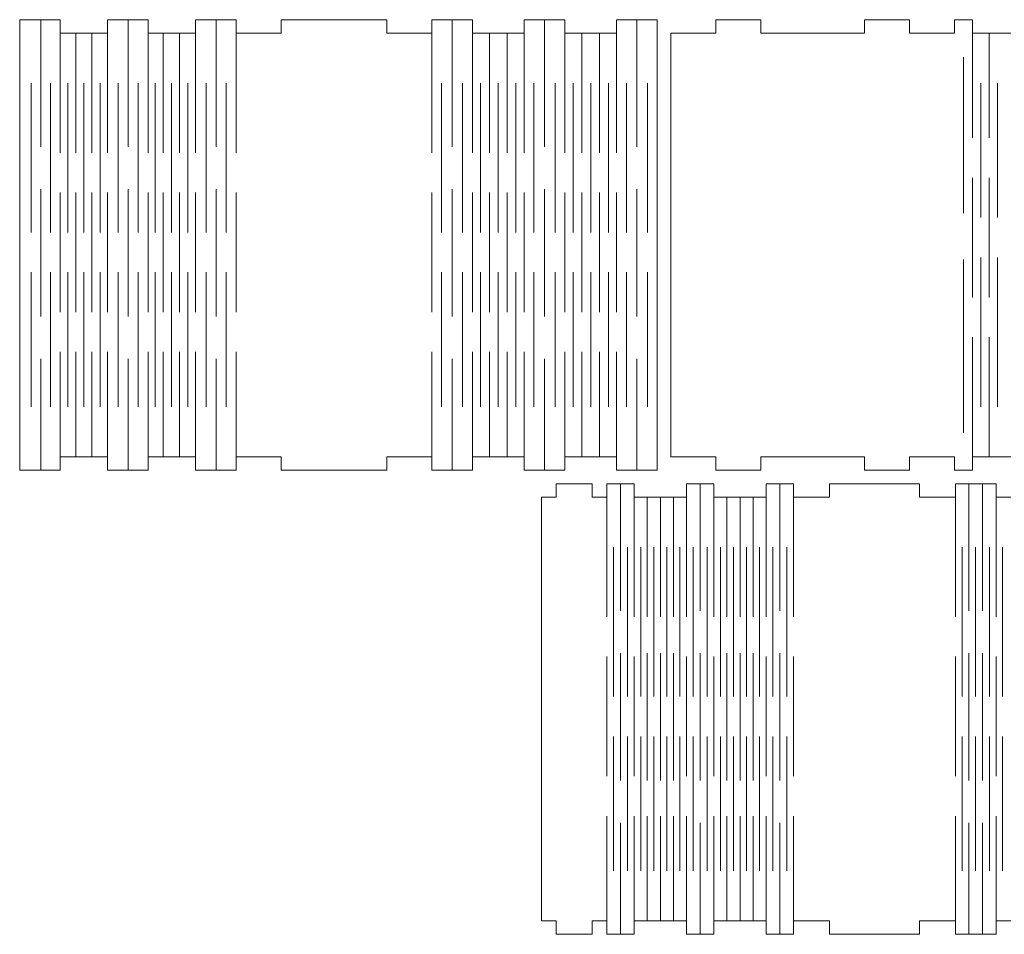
# Model space of a CAD drawing. Header units: millimetres. Extents: x -399 to 399, y -625 to 625.
# Drawn here: x -399.2 to -180.7, y 124.5 to 327.5 of the extents above; entities that cross this region are included whole.
import ezdxf

# ---------------------------------------------------------------- set-up
doc = ezdxf.new("R2010")
doc.units = ezdxf.units.MM
doc.header["$MEASUREMENT"] = 0
doc.layers.add('Camada 1', color=7, linetype='Continuous')

msp = doc.modelspace()

# ---------------------------------------------------------------- linework, layer by layer
at = {"layer": 'Camada 1', "color": 250, "lineweight": 20}
for points, knots in [([(-317.7575, 327.5042), (-317.7575, 327.5042), (-341.2021, 327.5042), (-341.2021, 327.5042), (-341.2021, 327.5042), (-341.2021, 327.5042), (-341.2021, 324.5042), (-341.2021, 324.5042), (-341.2021, 324.5042), (-341.2021, 324.5042), (-351.2021, 324.5042), (-351.2021, 324.5042), (-351.2021, 324.5042), (-351.2021, 324.5042), (-351.2021, 327.5042), (-351.2021, 327.5042), (-351.2021, 327.5042), (-351.2021, 327.5042), (-360.2051, 327.5042), (-360.2051, 327.5042), (-360.2051, 327.5042), (-360.2051, 327.5042), (-360.2051, 324.5042), (-360.2051, 324.5042), (-360.2051, 324.5042), (-360.2051, 324.5042), (-370.7125, 324.5042), (-370.7125, 324.5042), (-370.7125, 324.5042), (-370.7125, 324.5042), (-370.7125, 327.5042), (-370.7125, 327.5042), (-370.7125, 327.5042), (-370.7125, 327.5042), (-379.7154, 327.5042), (-379.7154, 327.5042), (-379.7154, 327.5042), (-379.7154, 327.5042), (-379.7154, 324.5042), (-379.7154, 324.5042), (-379.7154, 324.5042), (-379.7154, 324.5042), (-390.2228, 324.5042), (-390.2228, 324.5042), (-390.2228, 324.5042), (-390.2228, 324.5042), (-390.2228, 327.5042), (-390.2228, 327.5042), (-390.2228, 327.5042), (-390.2228, 327.5042), (-399.2258, 327.5042), (-399.2258, 327.5042), (-399.2258, 327.5042), (-399.2258, 327.5042), (-399.2258, 227.5042), (-399.2258, 227.5042), (-399.2258, 227.5042), (-399.2258, 227.5042), (-390.2228, 227.5042), (-390.2228, 227.5042), (-390.2228, 227.5042), (-390.2228, 227.5042), (-390.2228, 230.5042), (-390.2228, 230.5042), (-390.2228, 230.5042), (-390.2228, 230.5042), (-379.7154, 230.5042), (-379.7154, 230.5042), (-379.7154, 230.5042), (-379.7154, 230.5042), (-379.7154, 227.5042), (-379.7154, 227.5042), (-379.7154, 227.5042), (-379.7154, 227.5042), (-370.7125, 227.5042), (-370.7125, 227.5042), (-370.7125, 227.5042), (-370.7125, 227.5042), (-370.7125, 230.5042), (-370.7125, 230.5042), (-370.7125, 230.5042), (-370.7125, 230.5042), (-360.2051, 230.5042), (-360.2051, 230.5042), (-360.2051, 230.5042), (-360.2051, 230.5042), (-360.2051, 227.5042), (-360.2051, 227.5042), (-360.2051, 227.5042), (-360.2051, 227.5042), (-351.2021, 227.5042), (-351.2021, 227.5042), (-351.2021, 227.5042), (-351.2021, 227.5042), (-351.2021, 230.5042), (-351.2021, 230.5042), (-351.2021, 230.5042), (-351.2021, 230.5042), (-341.2021, 230.5042), (-341.2021, 230.5042), (-341.2021, 230.5042), (-341.2021, 230.5042), (-341.2021, 227.5042), (-341.2021, 227.5042), (-341.2021, 227.5042), (-341.2021, 227.5042), (-317.7575, 227.5042), (-317.7575, 227.5042), (-317.7575, 227.5042), (-317.7575, 227.5042), (-317.7575, 230.5042), (-317.7575, 230.5042), (-317.7575, 230.5042), (-317.7575, 230.5042), (-307.7575, 230.5042), (-307.7575, 230.5042), (-307.7575, 230.5042), (-307.7575, 230.5042), (-307.7575, 227.5042), (-307.7575, 227.5042), (-307.7575, 227.5042), (-307.7575, 227.5042), (-298.7463, 227.5042), (-298.7463, 227.5042), (-298.7463, 227.5042), (-298.7463, 227.5042), (-298.7463, 230.5042), (-298.7463, 230.5042), (-298.7463, 230.5042), (-298.7463, 230.5042), (-287.2358, 230.5042), (-287.2358, 230.5042), (-287.2358, 230.5042), (-287.2358, 230.5042), (-287.2358, 227.5042), (-287.2358, 227.5042), (-287.2358, 227.5042), (-287.2358, 227.5042), (-278.2247, 227.5042), (-278.2247, 227.5042), (-278.2247, 227.5042), (-278.2247, 227.5042), (-278.2247, 230.5042), (-278.2247, 230.5042), (-278.2247, 230.5042), (-278.2247, 230.5042), (-266.7142, 230.5042), (-266.7142, 230.5042), (-266.7142, 230.5042), (-266.7142, 230.5042), (-266.7142, 227.5042), (-266.7142, 227.5042), (-266.7142, 227.5042), (-266.7142, 227.5042), (-257.703, 227.5042), (-257.703, 227.5042), (-257.703, 227.5042), (-257.703, 227.5042), (-257.703, 327.5042), (-257.703, 327.5042), (-257.703, 327.5042), (-257.703, 327.5042), (-266.7142, 327.5042), (-266.7142, 327.5042), (-266.7142, 327.5042), (-266.7142, 327.5042), (-266.7142, 324.5042), (-266.7142, 324.5042), (-266.7142, 324.5042), (-266.7142, 324.5042), (-278.2247, 324.5042), (-278.2247, 324.5042), (-278.2247, 324.5042), (-278.2247, 324.5042), (-278.2247, 327.5042), (-278.2247, 327.5042), (-278.2247, 327.5042), (-278.2247, 327.5042), (-287.2358, 327.5042), (-287.2358, 327.5042), (-287.2358, 327.5042), (-287.2358, 327.5042), (-287.2358, 324.5042), (-287.2358, 324.5042), (-287.2358, 324.5042), (-287.2358, 324.5042), (-298.7463, 324.5042), (-298.7463, 324.5042), (-298.7463, 324.5042), (-298.7463, 324.5042), (-298.7463, 327.5042), (-298.7463, 327.5042), (-298.7463, 327.5042), (-298.7463, 327.5042), (-307.7575, 327.5042), (-307.7575, 327.5042), (-307.7575, 327.5042), (-307.7575, 327.5042), (-307.7575, 324.5042), (-307.7575, 324.5042), (-307.7575, 324.5042), (-307.7575, 324.5042), (-317.7575, 324.5042), (-317.7575, 324.5042), (-317.7575, 324.5042), (-317.7575, 324.5042), (-317.7575, 327.5042), (-317.7575, 327.5042)], [0, 0, 0, 0, 0.01886792, 0.01886792, 0.01886792, 0.01886792, 0.03773585, 0.03773585, 0.03773585, 0.03773585, 0.05660377, 0.05660377, 0.05660377, 0.05660377, 0.0754717, 0.0754717, 0.0754717, 0.0754717, 0.09433962, 0.09433962, 0.09433962, 0.09433962, 0.11320755, 0.11320755, 0.11320755, 0.11320755, 0.13207547, 0.13207547, 0.13207547, 0.13207547, 0.1509434, 0.1509434, 0.1509434, 0.1509434, 0.16981132, 0.16981132, 0.16981132, 0.16981132, 0.18867925, 0.18867925, 0.18867925, 0.18867925, 0.20754717, 0.20754717, 0.20754717, 0.20754717, 0.22641509, 0.22641509, 0.22641509, 0.22641509, 0.24528302, 0.24528302, 0.24528302, 0.24528302, 0.26415094, 0.26415094, 0.26415094, 0.26415094, 0.28301887, 0.28301887, 0.28301887, 0.28301887, 0.30188679, 0.30188679, 0.30188679, 0.30188679, 0.32075472, 0.32075472, 0.32075472, 0.32075472, 0.33962264, 0.33962264, 0.33962264, 0.33962264, 0.35849057, 0.35849057, 0.35849057, 0.35849057, 0.37735849, 0.37735849, 0.37735849, 0.37735849, 0.39622642, 0.39622642, 0.39622642, 0.39622642, 0.41509434, 0.41509434, 0.41509434, 0.41509434, 0.43396226, 0.43396226, 0.43396226, 0.43396226, 0.45283019, 0.45283019, 0.45283019, 0.45283019, 0.47169811, 0.47169811, 0.47169811, 0.47169811, 0.49056604, 0.49056604, 0.49056604, 0.49056604, 0.50943396, 0.50943396, 0.50943396, 0.50943396, 0.52830189, 0.52830189, 0.52830189, 0.52830189, 0.54716981, 0.54716981, 0.54716981, 0.54716981, 0.56603774, 0.56603774, 0.56603774, 0.56603774, 0.58490566, 0.58490566, 0.58490566, 0.58490566, 0.60377358, 0.60377358, 0.60377358, 0.60377358, 0.62264151, 0.62264151, 0.62264151, 0.62264151, 0.64150943, 0.64150943, 0.64150943, 0.64150943, 0.66037736, 0.66037736, 0.66037736, 0.66037736, 0.67924528, 0.67924528, 0.67924528, 0.67924528, 0.69811321, 0.69811321, 0.69811321, 0.69811321, 0.71698113, 0.71698113, 0.71698113, 0.71698113, 0.73584906, 0.73584906, 0.73584906, 0.73584906, 0.75471698, 0.75471698, 0.75471698, 0.75471698, 0.77358491, 0.77358491, 0.77358491, 0.77358491, 0.79245283, 0.79245283, 0.79245283, 0.79245283, 0.81132075, 0.81132075, 0.81132075, 0.81132075, 0.83018868, 0.83018868, 0.83018868, 0.83018868, 0.8490566, 0.8490566, 0.8490566, 0.8490566, 0.86792453, 0.86792453, 0.86792453, 0.86792453, 0.88679245, 0.88679245, 0.88679245, 0.88679245, 0.90566038, 0.90566038, 0.90566038, 0.90566038, 0.9245283, 0.9245283, 0.9245283, 0.9245283, 0.94339623, 0.94339623, 0.94339623, 0.94339623, 0.96226415, 0.96226415, 0.96226415, 0.96226415, 1, 1, 1, 1]), ([(-154.0443, 230.5042), (-154.0443, 230.5042), (-137.0754, 230.5042), (-137.0754, 230.5042), (-137.0754, 230.5042), (-137.0754, 230.5042), (-137.0754, 227.5042), (-137.0754, 227.5042), (-137.0754, 227.5042), (-137.0754, 227.5042), (-133.0696, 227.5042), (-133.0696, 227.5042), (-133.0696, 227.5042), (-133.0696, 227.5042), (-133.0696, 230.5042), (-133.0696, 230.5042), (-133.0696, 230.5042), (-133.0696, 230.5042), (-116.1007, 230.5042), (-116.1007, 230.5042), (-116.1007, 230.5042), (-116.1007, 230.5042), (-116.1007, 227.5042), (-116.1007, 227.5042), (-116.1007, 227.5042), (-116.1007, 227.5042), (-112.0949, 227.5042), (-112.0949, 227.5042), (-112.0949, 227.5042), (-112.0949, 227.5042), (-112.0949, 230.5042), (-112.0949, 230.5042), (-112.0949, 230.5042), (-112.0949, 230.5042), (-95.126, 230.5042), (-95.126, 230.5042), (-95.126, 230.5042), (-95.126, 230.5042), (-95.126, 227.5042), (-95.126, 227.5042), (-95.126, 227.5042), (-95.126, 227.5042), (-91.1202, 227.5042), (-91.1202, 227.5042), (-91.1202, 227.5042), (-91.1202, 227.5042), (-91.1202, 230.5042), (-91.1202, 230.5042), (-91.1202, 230.5042), (-91.1202, 230.5042), (-74.1513, 230.5042), (-74.1513, 230.5042), (-74.1513, 230.5042), (-74.1513, 230.5042), (-74.1513, 227.5042), (-74.1513, 227.5042), (-74.1513, 227.5042), (-74.1513, 227.5042), (-70.1468, 227.5042), (-70.1468, 227.5042), (-70.1468, 227.5042), (-70.1468, 227.5042), (-70.1468, 230.5042), (-70.1468, 230.5042), (-70.1468, 230.5042), (-70.1468, 230.5042), (-40.4971, 230.5042), (-40.4971, 230.5042), (-40.4971, 230.5042), (-40.4971, 230.5042), (-40.4971, 227.5042), (-40.4971, 227.5042), (-40.4971, 227.5042), (-40.4971, 227.5042), (-36.4926, 227.5042), (-36.4926, 227.5042), (-36.4926, 227.5042), (-36.4926, 227.5042), (-36.4926, 230.5042), (-36.4926, 230.5042), (-36.4926, 230.5042), (-36.4926, 230.5042), (-26.4926, 230.5042), (-26.4926, 230.5042), (-26.4926, 230.5042), (-26.4926, 230.5042), (-26.4926, 227.5042), (-26.4926, 227.5042), (-26.4926, 227.5042), (-26.4926, 227.5042), (-16.4926, 227.5042), (-16.4926, 227.5042), (-16.4926, 227.5042), (-16.4926, 227.5042), (-16.4926, 230.5042), (-16.4926, 230.5042), (-16.4926, 230.5042), (-16.4926, 230.5042), (6.5074, 230.5042), (6.5074, 230.5042), (6.5074, 230.5042), (6.5074, 230.5042), (6.5074, 227.5042), (6.5074, 227.5042), (6.5074, 227.5042), (6.5074, 227.5042), (16.5074, 227.5042), (16.5074, 227.5042), (16.5074, 227.5042), (16.5074, 227.5042), (16.5074, 230.5042), (16.5074, 230.5042), (16.5074, 230.5042), (16.5074, 230.5042), (26.5074, 230.5042), (26.5074, 230.5042), (26.5074, 230.5042), (26.5074, 230.5042), (26.5074, 324.5042), (26.5074, 324.5042), (26.5074, 324.5042), (26.5074, 324.5042), (16.5074, 324.5042), (16.5074, 324.5042), (16.5074, 324.5042), (16.5074, 324.5042), (16.5074, 327.5042), (16.5074, 327.5042), (16.5074, 327.5042), (16.5074, 327.5042), (6.5074, 327.5042), (6.5074, 327.5042), (6.5074, 327.5042), (6.5074, 327.5042), (6.5074, 324.5042), (6.5074, 324.5042), (6.5074, 324.5042), (6.5074, 324.5042), (-16.4926, 324.5042), (-16.4926, 324.5042), (-16.4926, 324.5042), (-16.4926, 324.5042), (-16.4926, 327.5042), (-16.4926, 327.5042), (-16.4926, 327.5042), (-16.4926, 327.5042), (-26.4926, 327.5042), (-26.4926, 327.5042), (-26.4926, 327.5042), (-26.4926, 327.5042), (-26.4926, 324.5042), (-26.4926, 324.5042), (-26.4926, 324.5042), (-26.4926, 324.5042), (-36.4926, 324.5042), (-36.4926, 324.5042), (-36.4926, 324.5042), (-36.4926, 324.5042), (-36.4926, 327.5042), (-36.4926, 327.5042), (-36.4926, 327.5042), (-36.4926, 327.5042), (-40.4971, 327.5042), (-40.4971, 327.5042), (-40.4971, 327.5042), (-40.4971, 327.5042), (-40.4971, 324.5042), (-40.4971, 324.5042), (-40.4971, 324.5042), (-40.4971, 324.5042), (-70.1468, 324.5042), (-70.1468, 324.5042), (-70.1468, 324.5042), (-70.1468, 324.5042), (-70.1468, 327.5042), (-70.1468, 327.5042), (-70.1468, 327.5042), (-70.1468, 327.5042), (-74.1513, 327.5042), (-74.1513, 327.5042), (-74.1513, 327.5042), (-74.1513, 327.5042), (-74.1513, 324.5042), (-74.1513, 324.5042), (-74.1513, 324.5042), (-74.1513, 324.5042), (-91.1202, 324.5042), (-91.1202, 324.5042), (-91.1202, 324.5042), (-91.1202, 324.5042), (-91.1202, 327.5042), (-91.1202, 327.5042), (-91.1202, 327.5042), (-91.1202, 327.5042), (-95.126, 327.5042), (-95.126, 327.5042), (-95.126, 327.5042), (-95.126, 327.5042), (-95.126, 324.5042), (-95.126, 324.5042), (-95.126, 324.5042), (-95.126, 324.5042), (-112.0949, 324.5042), (-112.0949, 324.5042), (-112.0949, 324.5042), (-112.0949, 324.5042), (-112.0949, 327.5042), (-112.0949, 327.5042), (-112.0949, 327.5042), (-112.0949, 327.5042), (-116.1007, 327.5042), (-116.1007, 327.5042), (-116.1007, 327.5042), (-116.1007, 327.5042), (-116.1007, 324.5042), (-116.1007, 324.5042), (-116.1007, 324.5042), (-116.1007, 324.5042), (-133.0696, 324.5042), (-133.0696, 324.5042), (-133.0696, 324.5042), (-133.0696, 324.5042), (-133.0696, 327.5042), (-133.0696, 327.5042), (-133.0696, 327.5042), (-133.0696, 327.5042), (-137.0754, 327.5042), (-137.0754, 327.5042), (-137.0754, 327.5042), (-137.0754, 327.5042), (-137.0754, 324.5042), (-137.0754, 324.5042), (-137.0754, 324.5042), (-137.0754, 324.5042), (-154.0443, 324.5042), (-154.0443, 324.5042), (-154.0443, 324.5042), (-154.0443, 324.5042), (-154.0443, 327.5042), (-154.0443, 327.5042), (-154.0443, 327.5042), (-154.0443, 327.5042), (-158.0488, 327.5042), (-158.0488, 327.5042), (-158.0488, 327.5042), (-158.0488, 327.5042), (-158.0488, 324.5042), (-158.0488, 324.5042), (-158.0488, 324.5042), (-158.0488, 324.5042), (-187.6985, 324.5042), (-187.6985, 324.5042), (-187.6985, 324.5042), (-187.6985, 324.5042), (-187.6985, 327.5042), (-187.6985, 327.5042), (-187.6985, 327.5042), (-187.6985, 327.5042), (-191.703, 327.5042), (-191.703, 327.5042), (-191.703, 327.5042), (-191.703, 327.5042), (-191.703, 324.5042), (-191.703, 324.5042), (-191.703, 324.5042), (-191.703, 324.5042), (-201.703, 324.5042), (-201.703, 324.5042), (-201.703, 324.5042), (-201.703, 324.5042), (-201.703, 327.5042), (-201.703, 327.5042), (-201.703, 327.5042), (-201.703, 327.5042), (-211.703, 327.5042), (-211.703, 327.5042), (-211.703, 327.5042), (-211.703, 327.5042), (-211.703, 324.5042), (-211.703, 324.5042), (-211.703, 324.5042), (-211.703, 324.5042), (-234.703, 324.5042), (-234.703, 324.5042), (-234.703, 324.5042), (-234.703, 324.5042), (-234.703, 327.5042), (-234.703, 327.5042), (-234.703, 327.5042), (-234.703, 327.5042), (-244.703, 327.5042), (-244.703, 327.5042), (-244.703, 327.5042), (-244.703, 327.5042), (-244.703, 324.5042), (-244.703, 324.5042), (-244.703, 324.5042), (-244.703, 324.5042), (-254.703, 324.5042), (-254.703, 324.5042), (-254.703, 324.5042), (-254.703, 324.5042), (-254.703, 230.5042), (-254.703, 230.5042), (-254.703, 230.5042), (-254.703, 230.5042), (-244.703, 230.5042), (-244.703, 230.5042), (-244.703, 230.5042), (-244.703, 230.5042), (-244.703, 227.5042), (-244.703, 227.5042), (-244.703, 227.5042), (-244.703, 227.5042), (-234.703, 227.5042), (-234.703, 227.5042), (-234.703, 227.5042), (-234.703, 227.5042), (-234.703, 230.5042), (-234.703, 230.5042), (-234.703, 230.5042), (-234.703, 230.5042), (-211.703, 230.5042), (-211.703, 230.5042), (-211.703, 230.5042), (-211.703, 230.5042), (-211.703, 227.5042), (-211.703, 227.5042), (-211.703, 227.5042), (-211.703, 227.5042), (-201.703, 227.5042), (-201.703, 227.5042), (-201.703, 227.5042), (-201.703, 227.5042), (-201.703, 230.5042), (-201.703, 230.5042), (-201.703, 230.5042), (-201.703, 230.5042), (-191.703, 230.5042), (-191.703, 230.5042), (-191.703, 230.5042), (-191.703, 230.5042), (-191.703, 227.5042), (-191.703, 227.5042), (-191.703, 227.5042), (-191.703, 227.5042), (-187.6985, 227.5042), (-187.6985, 227.5042), (-187.6985, 227.5042), (-187.6985, 227.5042), (-187.6985, 230.5042), (-187.6985, 230.5042), (-187.6985, 230.5042), (-187.6985, 230.5042), (-158.0488, 230.5042), (-158.0488, 230.5042), (-158.0488, 230.5042), (-158.0488, 230.5042), (-158.0488, 227.5042), (-158.0488, 227.5042), (-158.0488, 227.5042), (-158.0488, 227.5042), (-154.0443, 227.5042), (-154.0443, 227.5042), (-154.0443, 227.5042), (-154.0443, 227.5042), (-154.0443, 230.5042), (-154.0443, 230.5042)], [0, 0, 0, 0, 0.01075269, 0.01075269, 0.01075269, 0.01075269, 0.02150538, 0.02150538, 0.02150538, 0.02150538, 0.03225806, 0.03225806, 0.03225806, 0.03225806, 0.04301075, 0.04301075, 0.04301075, 0.04301075, 0.05376344, 0.05376344, 0.05376344, 0.05376344, 0.06451613, 0.06451613, 0.06451613, 0.06451613, 0.07526882, 0.07526882, 0.07526882, 0.07526882, 0.08602151, 0.08602151, 0.08602151, 0.08602151, 0.09677419, 0.09677419, 0.09677419, 0.09677419, 0.10752688, 0.10752688, 0.10752688, 0.10752688, 0.11827957, 0.11827957, 0.11827957, 0.11827957, 0.12903226, 0.12903226, 0.12903226, 0.12903226, 0.13978495, 0.13978495, 0.13978495, 0.13978495, 0.15053763, 0.15053763, 0.15053763, 0.15053763, 0.16129032, 0.16129032, 0.16129032, 0.16129032, 0.17204301, 0.17204301, 0.17204301, 0.17204301, 0.1827957, 0.1827957, 0.1827957, 0.1827957, 0.19354839, 0.19354839, 0.19354839, 0.19354839, 0.20430108, 0.20430108, 0.20430108, 0.20430108, 0.21505376, 0.21505376, 0.21505376, 0.21505376, 0.22580645, 0.22580645, 0.22580645, 0.22580645, 0.23655914, 0.23655914, 0.23655914, 0.23655914, 0.24731183, 0.24731183, 0.24731183, 0.24731183, 0.25806452, 0.25806452, 0.25806452, 0.25806452, 0.2688172, 0.2688172, 0.2688172, 0.2688172, 0.27956989, 0.27956989, 0.27956989, 0.27956989, 0.29032258, 0.29032258, 0.29032258, 0.29032258, 0.30107527, 0.30107527, 0.30107527, 0.30107527, 0.31182796, 0.31182796, 0.31182796, 0.31182796, 0.32258065, 0.32258065, 0.32258065, 0.32258065, 0.33333333, 0.33333333, 0.33333333, 0.33333333, 0.34408602, 0.34408602, 0.34408602, 0.34408602, 0.35483871, 0.35483871, 0.35483871, 0.35483871, 0.3655914, 0.3655914, 0.3655914, 0.3655914, 0.37634409, 0.37634409, 0.37634409, 0.37634409, 0.38709677, 0.38709677, 0.38709677, 0.38709677, 0.39784946, 0.39784946, 0.39784946, 0.39784946, 0.40860215, 0.40860215, 0.40860215, 0.40860215, 0.41935484, 0.41935484, 0.41935484, 0.41935484, 0.43010753, 0.43010753, 0.43010753, 0.43010753, 0.44086022, 0.44086022, 0.44086022, 0.44086022, 0.4516129, 0.4516129, 0.4516129, 0.4516129, 0.46236559, 0.46236559, 0.46236559, 0.46236559, 0.47311828, 0.47311828, 0.47311828, 0.47311828, 0.48387097, 0.48387097, 0.48387097, 0.48387097, 0.49462366, 0.49462366, 0.49462366, 0.49462366, 0.50537634, 0.50537634, 0.50537634, 0.50537634, 0.51612903, 0.51612903, 0.51612903, 0.51612903, 0.52688172, 0.52688172, 0.52688172, 0.52688172, 0.53763441, 0.53763441, 0.53763441, 0.53763441, 0.5483871, 0.5483871, 0.5483871, 0.5483871, 0.55913978, 0.55913978, 0.55913978, 0.55913978, 0.56989247, 0.56989247, 0.56989247, 0.56989247, 0.58064516, 0.58064516, 0.58064516, 0.58064516, 0.59139785, 0.59139785, 0.59139785, 0.59139785, 0.60215054, 0.60215054, 0.60215054, 0.60215054, 0.61290323, 0.61290323, 0.61290323, 0.61290323, 0.62365591, 0.62365591, 0.62365591, 0.62365591, 0.6344086, 0.6344086, 0.6344086, 0.6344086, 0.64516129, 0.64516129, 0.64516129, 0.64516129, 0.65591398, 0.65591398, 0.65591398, 0.65591398, 0.66666667, 0.66666667, 0.66666667, 0.66666667, 0.67741935, 0.67741935, 0.67741935, 0.67741935, 0.68817204, 0.68817204, 0.68817204, 0.68817204, 0.69892473, 0.69892473, 0.69892473, 0.69892473, 0.70967742, 0.70967742, 0.70967742, 0.70967742, 0.72043011, 0.72043011, 0.72043011, 0.72043011, 0.7311828, 0.7311828, 0.7311828, 0.7311828, 0.74193548, 0.74193548, 0.74193548, 0.74193548, 0.75268817, 0.75268817, 0.75268817, 0.75268817, 0.76344086, 0.76344086, 0.76344086, 0.76344086, 0.77419355, 0.77419355, 0.77419355, 0.77419355, 0.78494624, 0.78494624, 0.78494624, 0.78494624, 0.79569892, 0.79569892, 0.79569892, 0.79569892, 0.80645161, 0.80645161, 0.80645161, 0.80645161, 0.8172043, 0.8172043, 0.8172043, 0.8172043, 0.82795699, 0.82795699, 0.82795699, 0.82795699, 0.83870968, 0.83870968, 0.83870968, 0.83870968, 0.84946237, 0.84946237, 0.84946237, 0.84946237, 0.86021505, 0.86021505, 0.86021505, 0.86021505, 0.87096774, 0.87096774, 0.87096774, 0.87096774, 0.88172043, 0.88172043, 0.88172043, 0.88172043, 0.89247312, 0.89247312, 0.89247312, 0.89247312, 0.90322581, 0.90322581, 0.90322581, 0.90322581, 0.91397849, 0.91397849, 0.91397849, 0.91397849, 0.92473118, 0.92473118, 0.92473118, 0.92473118, 0.93548387, 0.93548387, 0.93548387, 0.93548387, 0.94623656, 0.94623656, 0.94623656, 0.94623656, 0.95698925, 0.95698925, 0.95698925, 0.95698925, 0.96774194, 0.96774194, 0.96774194, 0.96774194, 0.97849462, 0.97849462, 0.97849462, 0.97849462, 1, 1, 1, 1]), ([(-199.4736, 127.5042), (-199.4736, 127.5042), (-191.4875, 127.5042), (-191.4875, 127.5042), (-191.4875, 127.5042), (-191.4875, 127.5042), (-191.4875, 124.5042), (-191.4875, 124.5042), (-191.4875, 124.5042), (-191.4875, 124.5042), (-182.489, 124.5042), (-182.489, 124.5042), (-182.489, 124.5042), (-182.489, 124.5042), (-182.489, 127.5042), (-182.489, 127.5042), (-182.489, 127.5042), (-182.489, 127.5042), (-162.76, 127.5042), (-162.76, 127.5042), (-162.76, 127.5042), (-162.76, 127.5042), (-162.76, 124.5042), (-162.76, 124.5042), (-162.76, 124.5042), (-162.76, 124.5042), (-153.7615, 124.5042), (-153.7615, 124.5042), (-153.7615, 124.5042), (-153.7615, 124.5042), (-153.7615, 127.5042), (-153.7615, 127.5042), (-153.7615, 127.5042), (-153.7615, 127.5042), (-134.0326, 127.5042), (-134.0326, 127.5042), (-134.0326, 127.5042), (-134.0326, 127.5042), (-134.0326, 124.5042), (-134.0326, 124.5042), (-134.0326, 124.5042), (-134.0326, 124.5042), (-125.0341, 124.5042), (-125.0341, 124.5042), (-125.0341, 124.5042), (-125.0341, 124.5042), (-125.0341, 224.5042), (-125.0341, 224.5042), (-125.0341, 224.5042), (-125.0341, 224.5042), (-134.0326, 224.5042), (-134.0326, 224.5042), (-134.0326, 224.5042), (-134.0326, 224.5042), (-134.0326, 221.5042), (-134.0326, 221.5042), (-134.0326, 221.5042), (-134.0326, 221.5042), (-153.7615, 221.5042), (-153.7615, 221.5042), (-153.7615, 221.5042), (-153.7615, 221.5042), (-153.7615, 224.5042), (-153.7615, 224.5042), (-153.7615, 224.5042), (-153.7615, 224.5042), (-162.76, 224.5042), (-162.76, 224.5042), (-162.76, 224.5042), (-162.76, 224.5042), (-162.76, 221.5042), (-162.76, 221.5042), (-162.76, 221.5042), (-162.76, 221.5042), (-182.489, 221.5042), (-182.489, 221.5042), (-182.489, 221.5042), (-182.489, 221.5042), (-182.489, 224.5042), (-182.489, 224.5042), (-182.489, 224.5042), (-182.489, 224.5042), (-191.4875, 224.5042), (-191.4875, 224.5042), (-191.4875, 224.5042), (-191.4875, 224.5042), (-191.4875, 221.5042), (-191.4875, 221.5042), (-191.4875, 221.5042), (-191.4875, 221.5042), (-199.4736, 221.5042), (-199.4736, 221.5042), (-199.4736, 221.5042), (-199.4736, 221.5042), (-199.4736, 224.5042), (-199.4736, 224.5042), (-199.4736, 224.5042), (-199.4736, 224.5042), (-219.4736, 224.5042), (-219.4736, 224.5042), (-219.4736, 224.5042), (-219.4736, 224.5042), (-219.4736, 221.5042), (-219.4736, 221.5042), (-219.4736, 221.5042), (-219.4736, 221.5042), (-227.4576, 221.5042), (-227.4576, 221.5042), (-227.4576, 221.5042), (-227.4576, 221.5042), (-227.4576, 224.5042), (-227.4576, 224.5042), (-227.4576, 224.5042), (-227.4576, 224.5042), (-233.5308, 224.5042), (-233.5308, 224.5042), (-233.5308, 224.5042), (-233.5308, 224.5042), (-233.5308, 221.5042), (-233.5308, 221.5042), (-233.5308, 221.5042), (-233.5308, 221.5042), (-245.1352, 221.5042), (-245.1352, 221.5042), (-245.1352, 221.5042), (-245.1352, 221.5042), (-245.1352, 224.5042), (-245.1352, 224.5042), (-245.1352, 224.5042), (-245.1352, 224.5042), (-251.2084, 224.5042), (-251.2084, 224.5042), (-251.2084, 224.5042), (-251.2084, 224.5042), (-251.2084, 221.5042), (-251.2084, 221.5042), (-251.2084, 221.5042), (-251.2084, 221.5042), (-262.8129, 221.5042), (-262.8129, 221.5042), (-262.8129, 221.5042), (-262.8129, 221.5042), (-262.8129, 224.5042), (-262.8129, 224.5042), (-262.8129, 224.5042), (-262.8129, 224.5042), (-268.8861, 224.5042), (-268.8861, 224.5042), (-268.8861, 224.5042), (-268.8861, 224.5042), (-268.8861, 221.5042), (-268.8861, 221.5042), (-268.8861, 221.5042), (-268.8861, 221.5042), (-272.1729, 221.5042), (-272.1729, 221.5042), (-272.1729, 221.5042), (-272.1729, 221.5042), (-272.1729, 224.5042), (-272.1729, 224.5042), (-272.1729, 224.5042), (-272.1729, 224.5042), (-280.1729, 224.5042), (-280.1729, 224.5042), (-280.1729, 224.5042), (-280.1729, 224.5042), (-280.1729, 221.5042), (-280.1729, 221.5042), (-280.1729, 221.5042), (-280.1729, 221.5042), (-283.4289, 221.5042), (-283.4289, 221.5042), (-283.4289, 221.5042), (-283.4289, 221.5042), (-283.4289, 127.5042), (-283.4289, 127.5042), (-283.4289, 127.5042), (-283.4289, 127.5042), (-280.1729, 127.5042), (-280.1729, 127.5042), (-280.1729, 127.5042), (-280.1729, 127.5042), (-280.1729, 124.5042), (-280.1729, 124.5042), (-280.1729, 124.5042), (-280.1729, 124.5042), (-272.1729, 124.5042), (-272.1729, 124.5042), (-272.1729, 124.5042), (-272.1729, 124.5042), (-272.1729, 127.5042), (-272.1729, 127.5042), (-272.1729, 127.5042), (-272.1729, 127.5042), (-268.8861, 127.5042), (-268.8861, 127.5042), (-268.8861, 127.5042), (-268.8861, 127.5042), (-268.8861, 124.5042), (-268.8861, 124.5042), (-268.8861, 124.5042), (-268.8861, 124.5042), (-262.8129, 124.5042), (-262.8129, 124.5042), (-262.8129, 124.5042), (-262.8129, 124.5042), (-262.8129, 127.5042), (-262.8129, 127.5042), (-262.8129, 127.5042), (-262.8129, 127.5042), (-251.2084, 127.5042), (-251.2084, 127.5042), (-251.2084, 127.5042), (-251.2084, 127.5042), (-251.2084, 124.5042), (-251.2084, 124.5042), (-251.2084, 124.5042), (-251.2084, 124.5042), (-245.1352, 124.5042), (-245.1352, 124.5042), (-245.1352, 124.5042), (-245.1352, 124.5042), (-245.1352, 127.5042), (-245.1352, 127.5042), (-245.1352, 127.5042), (-245.1352, 127.5042), (-233.5308, 127.5042), (-233.5308, 127.5042), (-233.5308, 127.5042), (-233.5308, 127.5042), (-233.5308, 124.5042), (-233.5308, 124.5042), (-233.5308, 124.5042), (-233.5308, 124.5042), (-227.4576, 124.5042), (-227.4576, 124.5042), (-227.4576, 124.5042), (-227.4576, 124.5042), (-227.4576, 127.5042), (-227.4576, 127.5042), (-227.4576, 127.5042), (-227.4576, 127.5042), (-219.4736, 127.5042), (-219.4736, 127.5042), (-219.4736, 127.5042), (-219.4736, 127.5042), (-219.4736, 124.5042), (-219.4736, 124.5042), (-219.4736, 124.5042), (-219.4736, 124.5042), (-199.4736, 124.5042), (-199.4736, 124.5042), (-199.4736, 124.5042), (-199.4736, 124.5042), (-199.4736, 127.5042), (-199.4736, 127.5042)], [0, 0, 0, 0, 0.01538462, 0.01538462, 0.01538462, 0.01538462, 0.03076923, 0.03076923, 0.03076923, 0.03076923, 0.04615385, 0.04615385, 0.04615385, 0.04615385, 0.06153846, 0.06153846, 0.06153846, 0.06153846, 0.07692308, 0.07692308, 0.07692308, 0.07692308, 0.09230769, 0.09230769, 0.09230769, 0.09230769, 0.10769231, 0.10769231, 0.10769231, 0.10769231, 0.12307692, 0.12307692, 0.12307692, 0.12307692, 0.13846154, 0.13846154, 0.13846154, 0.13846154, 0.15384615, 0.15384615, 0.15384615, 0.15384615, 0.16923077, 0.16923077, 0.16923077, 0.16923077, 0.18461538, 0.18461538, 0.18461538, 0.18461538, 0.2, 0.2, 0.2, 0.2, 0.21538462, 0.21538462, 0.21538462, 0.21538462, 0.23076923, 0.23076923, 0.23076923, 0.23076923, 0.24615385, 0.24615385, 0.24615385, 0.24615385, 0.26153846, 0.26153846, 0.26153846, 0.26153846, 0.27692308, 0.27692308, 0.27692308, 0.27692308, 0.29230769, 0.29230769, 0.29230769, 0.29230769, 0.30769231, 0.30769231, 0.30769231, 0.30769231, 0.32307692, 0.32307692, 0.32307692, 0.32307692, 0.33846154, 0.33846154, 0.33846154, 0.33846154, 0.35384615, 0.35384615, 0.35384615, 0.35384615, 0.36923077, 0.36923077, 0.36923077, 0.36923077, 0.38461538, 0.38461538, 0.38461538, 0.38461538, 0.4, 0.4, 0.4, 0.4, 0.41538462, 0.41538462, 0.41538462, 0.41538462, 0.43076923, 0.43076923, 0.43076923, 0.43076923, 0.44615385, 0.44615385, 0.44615385, 0.44615385, 0.46153846, 0.46153846, 0.46153846, 0.46153846, 0.47692308, 0.47692308, 0.47692308, 0.47692308, 0.49230769, 0.49230769, 0.49230769, 0.49230769, 0.50769231, 0.50769231, 0.50769231, 0.50769231, 0.52307692, 0.52307692, 0.52307692, 0.52307692, 0.53846154, 0.53846154, 0.53846154, 0.53846154, 0.55384615, 0.55384615, 0.55384615, 0.55384615, 0.56923077, 0.56923077, 0.56923077, 0.56923077, 0.58461538, 0.58461538, 0.58461538, 0.58461538, 0.6, 0.6, 0.6, 0.6, 0.61538462, 0.61538462, 0.61538462, 0.61538462, 0.63076923, 0.63076923, 0.63076923, 0.63076923, 0.64615385, 0.64615385, 0.64615385, 0.64615385, 0.66153846, 0.66153846, 0.66153846, 0.66153846, 0.67692308, 0.67692308, 0.67692308, 0.67692308, 0.69230769, 0.69230769, 0.69230769, 0.69230769, 0.70769231, 0.70769231, 0.70769231, 0.70769231, 0.72307692, 0.72307692, 0.72307692, 0.72307692, 0.73846154, 0.73846154, 0.73846154, 0.73846154, 0.75384615, 0.75384615, 0.75384615, 0.75384615, 0.76923077, 0.76923077, 0.76923077, 0.76923077, 0.78461538, 0.78461538, 0.78461538, 0.78461538, 0.8, 0.8, 0.8, 0.8, 0.81538462, 0.81538462, 0.81538462, 0.81538462, 0.83076923, 0.83076923, 0.83076923, 0.83076923, 0.84615385, 0.84615385, 0.84615385, 0.84615385, 0.86153846, 0.86153846, 0.86153846, 0.86153846, 0.87692308, 0.87692308, 0.87692308, 0.87692308, 0.89230769, 0.89230769, 0.89230769, 0.89230769, 0.90769231, 0.90769231, 0.90769231, 0.90769231, 0.92307692, 0.92307692, 0.92307692, 0.92307692, 0.93846154, 0.93846154, 0.93846154, 0.93846154, 0.95384615, 0.95384615, 0.95384615, 0.95384615, 0.96923077, 0.96923077, 0.96923077, 0.96923077, 1, 1, 1, 1])]:
    msp.add_open_spline(points, degree=3, knots=knots, dxfattribs=at)
for points in [[(-394.5325, 327.5038), (-394.5325, 327.5038), (-394.5325, 299.2797), (-394.5325, 299.2797)], [(-375.1348, 327.5038), (-375.1348, 327.5038), (-375.1348, 299.2797), (-375.1348, 299.2797)], [(-355.6242, 327.5038), (-355.6242, 327.5038), (-355.6242, 299.2797), (-355.6242, 299.2797)], [(-303.2522, 327.5038), (-303.2522, 327.5038), (-303.2522, 299.2797), (-303.2522, 299.2797)], [(-282.7304, 327.5038), (-282.7304, 327.5038), (-282.7304, 299.2797), (-282.7304, 299.2797)], [(-262.2086, 327.5038), (-262.2086, 327.5038), (-262.2086, 299.2797), (-262.2086, 299.2797)], [(-390.2398, 324.5038), (-390.2398, 324.5038), (-390.2398, 297.9732), (-390.2398, 297.9732)], [(-386.7742, 324.5042), (-386.7742, 324.5042), (-386.7742, 297.9736), (-386.7742, 297.9736)], [(-383.1813, 324.5042), (-383.1813, 324.5042), (-383.1813, 297.9736), (-383.1813, 297.9736)], [(-379.7156, 324.5038), (-379.7156, 324.5038), (-379.7156, 297.9732), (-379.7156, 297.9732)], [(-370.7127, 324.5038), (-370.7127, 324.5038), (-370.7127, 297.9732), (-370.7127, 297.9732)], [(-367.3541, 324.5042), (-367.3541, 324.5042), (-367.3541, 297.9736), (-367.3541, 297.9736)], [(-363.7152, 324.5042), (-363.7152, 324.5042), (-363.7152, 297.9736), (-363.7152, 297.9736)], [(-360.2051, 324.5038), (-360.2051, 324.5038), (-360.2051, 297.9732), (-360.2051, 297.9732)], [(-351.2021, 324.5038), (-351.2021, 324.5038), (-351.2021, 297.9732), (-351.2021, 297.9732)], [(-307.7578, 324.5038), (-307.7578, 324.5038), (-307.7578, 297.9732), (-307.7578, 297.9732)], [(-298.7463, 324.5038), (-298.7463, 324.5038), (-298.7463, 297.9732), (-298.7463, 297.9732)], [(-294.9559, 324.5042), (-294.9559, 324.5042), (-294.9559, 297.9736), (-294.9559, 297.9736)], [(-291.0263, 324.5042), (-291.0263, 324.5042), (-291.0263, 297.9736), (-291.0263, 297.9736)], [(-287.236, 324.5038), (-287.236, 324.5038), (-287.236, 297.9732), (-287.236, 297.9732)], [(-278.2245, 324.5038), (-278.2245, 324.5038), (-278.2245, 297.9732), (-278.2245, 297.9732)], [(-274.4341, 324.5042), (-274.4341, 324.5042), (-274.4341, 297.9736), (-274.4341, 297.9736)], [(-270.5045, 324.5042), (-270.5045, 324.5042), (-270.5045, 297.9736), (-270.5045, 297.9736)], [(-266.7142, 324.5038), (-266.7142, 324.5038), (-266.7142, 297.9732), (-266.7142, 297.9732)], [(-187.6983, 301.2527), (-187.6983, 301.2527), (-187.6983, 324.5042), (-187.6983, 324.5042)], [(-183.9922, 301.2527), (-183.9922, 301.2527), (-183.9922, 324.5042), (-183.9922, 324.5042)], [(-189.7007, 284.5354), (-189.7007, 284.5354), (-189.7007, 319.2014), (-189.7007, 319.2014)], [(-396.6787, 313.4493), (-396.6787, 313.4493), (-396.6787, 280.2861), (-396.6787, 280.2861)], [(-392.3861, 313.4493), (-392.3861, 313.4493), (-392.3861, 280.2861), (-392.3861, 280.2861)], [(-388.5706, 313.4497), (-388.5706, 313.4497), (-388.5706, 280.2865), (-388.5706, 280.2865)], [(-384.9777, 313.4497), (-384.9777, 313.4497), (-384.9777, 280.2865), (-384.9777, 280.2865)], [(-381.3849, 313.4497), (-381.3849, 313.4497), (-381.3849, 280.2865), (-381.3849, 280.2865)], [(-377.3456, 313.4493), (-377.3456, 313.4493), (-377.3456, 280.2861), (-377.3456, 280.2861)], [(-372.9237, 313.4493), (-372.9237, 313.4493), (-372.9237, 280.2861), (-372.9237, 280.2861)], [(-369.1735, 313.4497), (-369.1735, 313.4497), (-369.1735, 280.2865), (-369.1735, 280.2865)], [(-365.5346, 313.4497), (-365.5346, 313.4497), (-365.5346, 280.2865), (-365.5346, 280.2865)], [(-361.8958, 313.4497), (-361.8958, 313.4497), (-361.8958, 280.2865), (-361.8958, 280.2865)], [(-357.835, 313.4493), (-357.835, 313.4493), (-357.835, 280.2861), (-357.835, 280.2861)], [(-353.4131, 313.4493), (-353.4131, 313.4493), (-353.4131, 280.2861), (-353.4131, 280.2861)], [(-305.5848, 313.4493), (-305.5848, 313.4493), (-305.5848, 280.2861), (-305.5848, 280.2861)], [(-300.9198, 313.4493), (-300.9198, 313.4493), (-300.9198, 280.2861), (-300.9198, 280.2861)], [(-296.9206, 313.4497), (-296.9206, 313.4497), (-296.9206, 280.2865), (-296.9206, 280.2865)], [(-292.9912, 313.4497), (-292.9912, 313.4497), (-292.9912, 280.2865), (-292.9912, 280.2865)], [(-289.0616, 313.4497), (-289.0616, 313.4497), (-289.0616, 280.2865), (-289.0616, 280.2865)], [(-285.063, 313.4493), (-285.063, 313.4493), (-285.063, 280.2861), (-285.063, 280.2861)], [(-280.398, 313.4493), (-280.398, 313.4493), (-280.398, 280.2861), (-280.398, 280.2861)], [(-276.3988, 313.4497), (-276.3988, 313.4497), (-276.3988, 280.2865), (-276.3988, 280.2865)], [(-272.4694, 313.4497), (-272.4694, 313.4497), (-272.4694, 280.2865), (-272.4694, 280.2865)], [(-268.5398, 313.4497), (-268.5398, 313.4497), (-268.5398, 280.2865), (-268.5398, 280.2865)], [(-264.5412, 313.4493), (-264.5412, 313.4493), (-264.5412, 280.2861), (-264.5412, 280.2861)], [(-259.8762, 313.4493), (-259.8762, 313.4493), (-259.8762, 280.2861), (-259.8762, 280.2861)], [(-185.8453, 283.5655), (-185.8453, 283.5655), (-185.8453, 313.4497), (-185.8453, 313.4497)], [(-182.139, 283.5655), (-182.139, 283.5655), (-182.139, 313.4497), (-182.139, 313.4497)], [(-187.6983, 265.8784), (-187.6983, 265.8784), (-187.6983, 292.409), (-187.6983, 292.409)], [(-183.9922, 265.8784), (-183.9922, 265.8784), (-183.9922, 292.409), (-183.9922, 292.409)], [(-394.5325, 289.8718), (-394.5325, 289.8718), (-394.5325, 261.6479), (-394.5325, 261.6479)], [(-390.2398, 289.1297), (-390.2398, 289.1297), (-390.2398, 262.5993), (-390.2398, 262.5993)], [(-386.7742, 289.1301), (-386.7742, 289.1301), (-386.7742, 262.5997), (-386.7742, 262.5997)], [(-383.1813, 289.1301), (-383.1813, 289.1301), (-383.1813, 262.5997), (-383.1813, 262.5997)], [(-379.7156, 289.1297), (-379.7156, 289.1297), (-379.7156, 262.5993), (-379.7156, 262.5993)], [(-375.1348, 289.8718), (-375.1348, 289.8718), (-375.1348, 261.6479), (-375.1348, 261.6479)], [(-370.7127, 289.1297), (-370.7127, 289.1297), (-370.7127, 262.5993), (-370.7127, 262.5993)], [(-367.3541, 289.1301), (-367.3541, 289.1301), (-367.3541, 262.5997), (-367.3541, 262.5997)], [(-363.7152, 289.1301), (-363.7152, 289.1301), (-363.7152, 262.5997), (-363.7152, 262.5997)], [(-360.2051, 289.1297), (-360.2051, 289.1297), (-360.2051, 262.5993), (-360.2051, 262.5993)], [(-355.6242, 289.8718), (-355.6242, 289.8718), (-355.6242, 261.6479), (-355.6242, 261.6479)], [(-351.2021, 289.1297), (-351.2021, 289.1297), (-351.2021, 262.5993), (-351.2021, 262.5993)], [(-307.7578, 289.1297), (-307.7578, 289.1297), (-307.7578, 262.5993), (-307.7578, 262.5993)], [(-303.2522, 289.8718), (-303.2522, 289.8718), (-303.2522, 261.6479), (-303.2522, 261.6479)], [(-298.7463, 289.1297), (-298.7463, 289.1297), (-298.7463, 262.5993), (-298.7463, 262.5993)], [(-294.9559, 289.1301), (-294.9559, 289.1301), (-294.9559, 262.5997), (-294.9559, 262.5997)], [(-291.0263, 289.1301), (-291.0263, 289.1301), (-291.0263, 262.5997), (-291.0263, 262.5997)], [(-287.236, 289.1297), (-287.236, 289.1297), (-287.236, 262.5993), (-287.236, 262.5993)], [(-282.7304, 289.8718), (-282.7304, 289.8718), (-282.7304, 261.6479), (-282.7304, 261.6479)], [(-278.2245, 289.1297), (-278.2245, 289.1297), (-278.2245, 262.5993), (-278.2245, 262.5993)], [(-274.4341, 289.1301), (-274.4341, 289.1301), (-274.4341, 262.5997), (-274.4341, 262.5997)], [(-270.5045, 289.1301), (-270.5045, 289.1301), (-270.5045, 262.5997), (-270.5045, 262.5997)], [(-266.7142, 289.1297), (-266.7142, 289.1297), (-266.7142, 262.5993), (-266.7142, 262.5993)], [(-262.2086, 289.8718), (-262.2086, 289.8718), (-262.2086, 261.6479), (-262.2086, 261.6479)], [(-189.7007, 235.807), (-189.7007, 235.807), (-189.7007, 274.2769), (-189.7007, 274.2769)], [(-185.8453, 241.5587), (-185.8453, 241.5587), (-185.8453, 274.7221), (-185.8453, 274.7221)], [(-182.139, 241.5587), (-182.139, 241.5587), (-182.139, 274.7221), (-182.139, 274.7221)], [(-396.6787, 271.4427), (-396.6787, 271.4427), (-396.6787, 241.5587), (-396.6787, 241.5587)], [(-392.3861, 271.4427), (-392.3861, 271.4427), (-392.3861, 241.5587), (-392.3861, 241.5587)], [(-388.5706, 271.4431), (-388.5706, 271.4431), (-388.5706, 241.5591), (-388.5706, 241.5591)], [(-384.9777, 271.4431), (-384.9777, 271.4431), (-384.9777, 241.5591), (-384.9777, 241.5591)], [(-381.3849, 271.4431), (-381.3849, 271.4431), (-381.3849, 241.5591), (-381.3849, 241.5591)], [(-377.3456, 271.4427), (-377.3456, 271.4427), (-377.3456, 241.5587), (-377.3456, 241.5587)], [(-372.9237, 271.4427), (-372.9237, 271.4427), (-372.9237, 241.5587), (-372.9237, 241.5587)], [(-369.1735, 271.4431), (-369.1735, 271.4431), (-369.1735, 241.5591), (-369.1735, 241.5591)], [(-365.5346, 271.4431), (-365.5346, 271.4431), (-365.5346, 241.5591), (-365.5346, 241.5591)], [(-361.8958, 271.4431), (-361.8958, 271.4431), (-361.8958, 241.5591), (-361.8958, 241.5591)], [(-357.835, 271.4427), (-357.835, 271.4427), (-357.835, 241.5587), (-357.835, 241.5587)], [(-353.4131, 271.4427), (-353.4131, 271.4427), (-353.4131, 241.5587), (-353.4131, 241.5587)], [(-305.5848, 271.4427), (-305.5848, 271.4427), (-305.5848, 241.5587), (-305.5848, 241.5587)], [(-300.9198, 271.4427), (-300.9198, 271.4427), (-300.9198, 241.5587), (-300.9198, 241.5587)], [(-296.9206, 271.4431), (-296.9206, 271.4431), (-296.9206, 241.5591), (-296.9206, 241.5591)], [(-292.9912, 271.4431), (-292.9912, 271.4431), (-292.9912, 241.5591), (-292.9912, 241.5591)], [(-289.0616, 271.4431), (-289.0616, 271.4431), (-289.0616, 241.5591), (-289.0616, 241.5591)], [(-285.063, 271.4427), (-285.063, 271.4427), (-285.063, 241.5587), (-285.063, 241.5587)], [(-280.398, 271.4427), (-280.398, 271.4427), (-280.398, 241.5587), (-280.398, 241.5587)], [(-276.3988, 271.4431), (-276.3988, 271.4431), (-276.3988, 241.5591), (-276.3988, 241.5591)], [(-272.4694, 271.4431), (-272.4694, 271.4431), (-272.4694, 241.5591), (-272.4694, 241.5591)], [(-268.5398, 271.4431), (-268.5398, 271.4431), (-268.5398, 241.5591), (-268.5398, 241.5591)], [(-264.5412, 271.4427), (-264.5412, 271.4427), (-264.5412, 241.5587), (-264.5412, 241.5587)], [(-259.8762, 271.4427), (-259.8762, 271.4427), (-259.8762, 241.5587), (-259.8762, 241.5587)], [(-187.6983, 230.5042), (-187.6983, 230.5042), (-187.6983, 257.0349), (-187.6983, 257.0349)], [(-183.9922, 230.5042), (-183.9922, 230.5042), (-183.9922, 257.0349), (-183.9922, 257.0349)], [(-390.2398, 253.7556), (-390.2398, 253.7556), (-390.2398, 230.5042), (-390.2398, 230.5042)], [(-386.7742, 253.756), (-386.7742, 253.756), (-386.7742, 230.5046), (-386.7742, 230.5046)], [(-383.1813, 253.756), (-383.1813, 253.756), (-383.1813, 230.5046), (-383.1813, 230.5046)], [(-379.7156, 253.7556), (-379.7156, 253.7556), (-379.7156, 230.5042), (-379.7156, 230.5042)], [(-370.7127, 253.7556), (-370.7127, 253.7556), (-370.7127, 230.5042), (-370.7127, 230.5042)], [(-367.3541, 253.756), (-367.3541, 253.756), (-367.3541, 230.5046), (-367.3541, 230.5046)], [(-363.7152, 253.756), (-363.7152, 253.756), (-363.7152, 230.5046), (-363.7152, 230.5046)], [(-360.2051, 253.7556), (-360.2051, 253.7556), (-360.2051, 230.5042), (-360.2051, 230.5042)], [(-351.2021, 253.7556), (-351.2021, 253.7556), (-351.2021, 230.5042), (-351.2021, 230.5042)], [(-307.7578, 253.7556), (-307.7578, 253.7556), (-307.7578, 230.5042), (-307.7578, 230.5042)], [(-298.7463, 253.7556), (-298.7463, 253.7556), (-298.7463, 230.5042), (-298.7463, 230.5042)], [(-294.9559, 253.756), (-294.9559, 253.756), (-294.9559, 230.5046), (-294.9559, 230.5046)], [(-291.0263, 253.756), (-291.0263, 253.756), (-291.0263, 230.5046), (-291.0263, 230.5046)], [(-287.236, 253.7556), (-287.236, 253.7556), (-287.236, 230.5042), (-287.236, 230.5042)], [(-278.2245, 253.7556), (-278.2245, 253.7556), (-278.2245, 230.5042), (-278.2245, 230.5042)], [(-274.4341, 253.756), (-274.4341, 253.756), (-274.4341, 230.5046), (-274.4341, 230.5046)], [(-270.5045, 253.756), (-270.5045, 253.756), (-270.5045, 230.5046), (-270.5045, 230.5046)], [(-266.7142, 253.7556), (-266.7142, 253.7556), (-266.7142, 230.5042), (-266.7142, 230.5042)], [(-394.5325, 252.2397), (-394.5325, 252.2397), (-394.5325, 227.5042), (-394.5325, 227.5042)], [(-375.1348, 252.2397), (-375.1348, 252.2397), (-375.1348, 227.5042), (-375.1348, 227.5042)], [(-355.6242, 252.2397), (-355.6242, 252.2397), (-355.6242, 227.5042), (-355.6242, 227.5042)], [(-303.2522, 252.2397), (-303.2522, 252.2397), (-303.2522, 227.5042), (-303.2522, 227.5042)], [(-282.7304, 252.2397), (-282.7304, 252.2397), (-282.7304, 227.5042), (-282.7304, 227.5042)], [(-262.2086, 252.2397), (-262.2086, 252.2397), (-262.2086, 227.5042), (-262.2086, 227.5042)], [(-265.8495, 224.5038), (-265.8495, 224.5038), (-265.8495, 196.2797), (-265.8495, 196.2797)], [(-248.172, 224.5038), (-248.172, 224.5038), (-248.172, 196.2797), (-248.172, 196.2797)], [(-230.4944, 224.5038), (-230.4944, 224.5038), (-230.4944, 196.2797), (-230.4944, 196.2797)], [(-188.5523, 224.5038), (-188.5523, 224.5038), (-188.5523, 196.2797), (-188.5523, 196.2797)], [(-185.5207, 224.5038), (-185.5207, 224.5038), (-185.5207, 196.2797), (-185.5207, 196.2797)], [(-268.8859, 221.5042), (-268.8859, 221.5042), (-268.8859, 194.9733), (-268.8859, 194.9733)], [(-262.8131, 221.5042), (-262.8131, 221.5042), (-262.8131, 194.9733), (-262.8131, 194.9733)], [(-259.9082, 221.5038), (-259.9082, 221.5038), (-259.9082, 194.9732), (-259.9082, 194.9732)], [(-257.0108, 221.5038), (-257.0108, 221.5038), (-257.0108, 194.9732), (-257.0108, 194.9732)], [(-254.1133, 221.5038), (-254.1133, 221.5038), (-254.1133, 194.9732), (-254.1133, 194.9732)], [(-251.2084, 221.5042), (-251.2084, 221.5042), (-251.2084, 194.9733), (-251.2084, 194.9733)], [(-245.1356, 221.5042), (-245.1356, 221.5042), (-245.1356, 194.9733), (-245.1356, 194.9733)], [(-242.2304, 221.5038), (-242.2304, 221.5038), (-242.2304, 194.9732), (-242.2304, 194.9732)], [(-239.333, 221.5038), (-239.333, 221.5038), (-239.333, 194.9732), (-239.333, 194.9732)], [(-236.4355, 221.5038), (-236.4355, 221.5038), (-236.4355, 194.9732), (-236.4355, 194.9732)], [(-233.5308, 221.5042), (-233.5308, 221.5042), (-233.5308, 194.9733), (-233.5308, 194.9733)], [(-227.458, 221.5042), (-227.458, 221.5042), (-227.458, 194.9733), (-227.458, 194.9733)], [(-191.4873, 221.5042), (-191.4873, 221.5042), (-191.4873, 194.9733), (-191.4873, 194.9733)], [(-182.489, 221.5042), (-182.489, 221.5042), (-182.489, 194.9733), (-182.489, 194.9733)], [(-267.4161, 210.4493), (-267.4161, 210.4493), (-267.4161, 177.2861), (-267.4161, 177.2861)], [(-264.2829, 210.4493), (-264.2829, 210.4493), (-264.2829, 177.2861), (-264.2829, 177.2861)], [(-261.357, 210.4493), (-261.357, 210.4493), (-261.357, 177.2861), (-261.357, 177.2861)], [(-258.4596, 210.4493), (-258.4596, 210.4493), (-258.4596, 177.2861), (-258.4596, 177.2861)], [(-255.562, 210.4493), (-255.562, 210.4493), (-255.562, 177.2861), (-255.562, 177.2861)], [(-252.6645, 210.4493), (-252.6645, 210.4493), (-252.6645, 177.2861), (-252.6645, 177.2861)], [(-249.7386, 210.4493), (-249.7386, 210.4493), (-249.7386, 177.2861), (-249.7386, 177.2861)], [(-246.6054, 210.4493), (-246.6054, 210.4493), (-246.6054, 177.2861), (-246.6054, 177.2861)], [(-243.6792, 210.4493), (-243.6792, 210.4493), (-243.6792, 177.2861), (-243.6792, 177.2861)], [(-240.7818, 210.4493), (-240.7818, 210.4493), (-240.7818, 177.2861), (-240.7818, 177.2861)], [(-237.8842, 210.4493), (-237.8842, 210.4493), (-237.8842, 177.2861), (-237.8842, 177.2861)], [(-234.9867, 210.4493), (-234.9867, 210.4493), (-234.9867, 177.2861), (-234.9867, 177.2861)], [(-232.061, 210.4493), (-232.061, 210.4493), (-232.061, 177.2861), (-232.061, 177.2861)], [(-228.9278, 210.4493), (-228.9278, 210.4493), (-228.9278, 177.2861), (-228.9278, 177.2861)], [(-190.0198, 210.4493), (-190.0198, 210.4493), (-190.0198, 177.2861), (-190.0198, 177.2861)], [(-187.0848, 210.4493), (-187.0848, 210.4493), (-187.0848, 177.2861), (-187.0848, 177.2861)], [(-183.9565, 210.4493), (-183.9565, 210.4493), (-183.9565, 177.2861), (-183.9565, 177.2861)], [(-181.0402, 210.4493), (-181.0402, 210.4493), (-181.0402, 177.2861), (-181.0402, 177.2861)], [(-268.8859, 186.1298), (-268.8859, 186.1298), (-268.8859, 159.5991), (-268.8859, 159.5991)], [(-265.8495, 186.8718), (-265.8495, 186.8718), (-265.8495, 158.6479), (-265.8495, 158.6479)], [(-262.8131, 186.1298), (-262.8131, 186.1298), (-262.8131, 159.5991), (-262.8131, 159.5991)], [(-259.9082, 186.8718), (-259.9082, 186.8718), (-259.9082, 158.6479), (-259.9082, 158.6479)], [(-257.0108, 186.8718), (-257.0108, 186.8718), (-257.0108, 158.6479), (-257.0108, 158.6479)], [(-254.1133, 186.8718), (-254.1133, 186.8718), (-254.1133, 158.6479), (-254.1133, 158.6479)], [(-251.2084, 186.1298), (-251.2084, 186.1298), (-251.2084, 159.5991), (-251.2084, 159.5991)], [(-248.172, 186.8718), (-248.172, 186.8718), (-248.172, 158.6479), (-248.172, 158.6479)], [(-245.1356, 186.1298), (-245.1356, 186.1298), (-245.1356, 159.5991), (-245.1356, 159.5991)], [(-242.2304, 186.8718), (-242.2304, 186.8718), (-242.2304, 158.6479), (-242.2304, 158.6479)], [(-239.333, 186.8718), (-239.333, 186.8718), (-239.333, 158.6479), (-239.333, 158.6479)], [(-236.4355, 186.8718), (-236.4355, 186.8718), (-236.4355, 158.6479), (-236.4355, 158.6479)], [(-233.5308, 186.1298), (-233.5308, 186.1298), (-233.5308, 159.5991), (-233.5308, 159.5991)], [(-230.4944, 186.8718), (-230.4944, 186.8718), (-230.4944, 158.6479), (-230.4944, 158.6479)], [(-227.458, 186.1298), (-227.458, 186.1298), (-227.458, 159.5991), (-227.458, 159.5991)], [(-191.4873, 186.1298), (-191.4873, 186.1298), (-191.4873, 159.5991), (-191.4873, 159.5991)], [(-188.5523, 186.8718), (-188.5523, 186.8718), (-188.5523, 158.6479), (-188.5523, 158.6479)], [(-185.5207, 186.8718), (-185.5207, 186.8718), (-185.5207, 158.6479), (-185.5207, 158.6479)], [(-182.489, 186.1298), (-182.489, 186.1298), (-182.489, 159.5991), (-182.489, 159.5991)], [(-267.4161, 168.4427), (-267.4161, 168.4427), (-267.4161, 138.5587), (-267.4161, 138.5587)], [(-264.2829, 168.4427), (-264.2829, 168.4427), (-264.2829, 138.5587), (-264.2829, 138.5587)], [(-261.357, 168.4427), (-261.357, 168.4427), (-261.357, 138.5587), (-261.357, 138.5587)], [(-258.4596, 168.4427), (-258.4596, 168.4427), (-258.4596, 138.5587), (-258.4596, 138.5587)], [(-255.562, 168.4427), (-255.562, 168.4427), (-255.562, 138.5587), (-255.562, 138.5587)], [(-252.6645, 168.4427), (-252.6645, 168.4427), (-252.6645, 138.5587), (-252.6645, 138.5587)], [(-249.7386, 168.4427), (-249.7386, 168.4427), (-249.7386, 138.5587), (-249.7386, 138.5587)], [(-246.6054, 168.4427), (-246.6054, 168.4427), (-246.6054, 138.5587), (-246.6054, 138.5587)], [(-243.6792, 168.4427), (-243.6792, 168.4427), (-243.6792, 138.5587), (-243.6792, 138.5587)], [(-240.7818, 168.4427), (-240.7818, 168.4427), (-240.7818, 138.5587), (-240.7818, 138.5587)], [(-237.8842, 168.4427), (-237.8842, 168.4427), (-237.8842, 138.5587), (-237.8842, 138.5587)], [(-234.9867, 168.4427), (-234.9867, 168.4427), (-234.9867, 138.5587), (-234.9867, 138.5587)], [(-232.061, 168.4427), (-232.061, 168.4427), (-232.061, 138.5587), (-232.061, 138.5587)], [(-228.9278, 168.4427), (-228.9278, 168.4427), (-228.9278, 138.5587), (-228.9278, 138.5587)], [(-190.0198, 168.4427), (-190.0198, 168.4427), (-190.0198, 138.5587), (-190.0198, 138.5587)], [(-187.0848, 168.4427), (-187.0848, 168.4427), (-187.0848, 138.5587), (-187.0848, 138.5587)], [(-183.9565, 168.4427), (-183.9565, 168.4427), (-183.9565, 138.5587), (-183.9565, 138.5587)], [(-181.0402, 168.4427), (-181.0402, 168.4427), (-181.0402, 138.5587), (-181.0402, 138.5587)], [(-268.8859, 150.7554), (-268.8859, 150.7554), (-268.8859, 127.5038), (-268.8859, 127.5038)], [(-265.8495, 149.2397), (-265.8495, 149.2397), (-265.8495, 124.5042), (-265.8495, 124.5042)], [(-262.8131, 150.7554), (-262.8131, 150.7554), (-262.8131, 127.5038), (-262.8131, 127.5038)], [(-259.9082, 150.7556), (-259.9082, 150.7556), (-259.9082, 127.5042), (-259.9082, 127.5042)], [(-257.0108, 150.7556), (-257.0108, 150.7556), (-257.0108, 127.5042), (-257.0108, 127.5042)], [(-254.1133, 150.7556), (-254.1133, 150.7556), (-254.1133, 127.5042), (-254.1133, 127.5042)], [(-251.2084, 150.7554), (-251.2084, 150.7554), (-251.2084, 127.5038), (-251.2084, 127.5038)], [(-248.172, 149.2397), (-248.172, 149.2397), (-248.172, 124.5042), (-248.172, 124.5042)], [(-245.1356, 150.7554), (-245.1356, 150.7554), (-245.1356, 127.5038), (-245.1356, 127.5038)], [(-242.2304, 150.7556), (-242.2304, 150.7556), (-242.2304, 127.5042), (-242.2304, 127.5042)], [(-239.333, 150.7556), (-239.333, 150.7556), (-239.333, 127.5042), (-239.333, 127.5042)], [(-236.4355, 150.7556), (-236.4355, 150.7556), (-236.4355, 127.5042), (-236.4355, 127.5042)], [(-233.5308, 150.7554), (-233.5308, 150.7554), (-233.5308, 127.5038), (-233.5308, 127.5038)], [(-230.4944, 149.2397), (-230.4944, 149.2397), (-230.4944, 124.5042), (-230.4944, 124.5042)], [(-227.458, 150.7554), (-227.458, 150.7554), (-227.458, 127.5038), (-227.458, 127.5038)], [(-191.4873, 150.7554), (-191.4873, 150.7554), (-191.4873, 127.5038), (-191.4873, 127.5038)], [(-188.5523, 149.2397), (-188.5523, 149.2397), (-188.5523, 124.5042), (-188.5523, 124.5042)], [(-185.5207, 149.2397), (-185.5207, 149.2397), (-185.5207, 124.5042), (-185.5207, 124.5042)], [(-182.489, 150.7554), (-182.489, 150.7554), (-182.489, 127.5038), (-182.489, 127.5038)]]:
    msp.add_open_spline(points, degree=3, dxfattribs=at)

doc.saveas('drawing.dxf')
